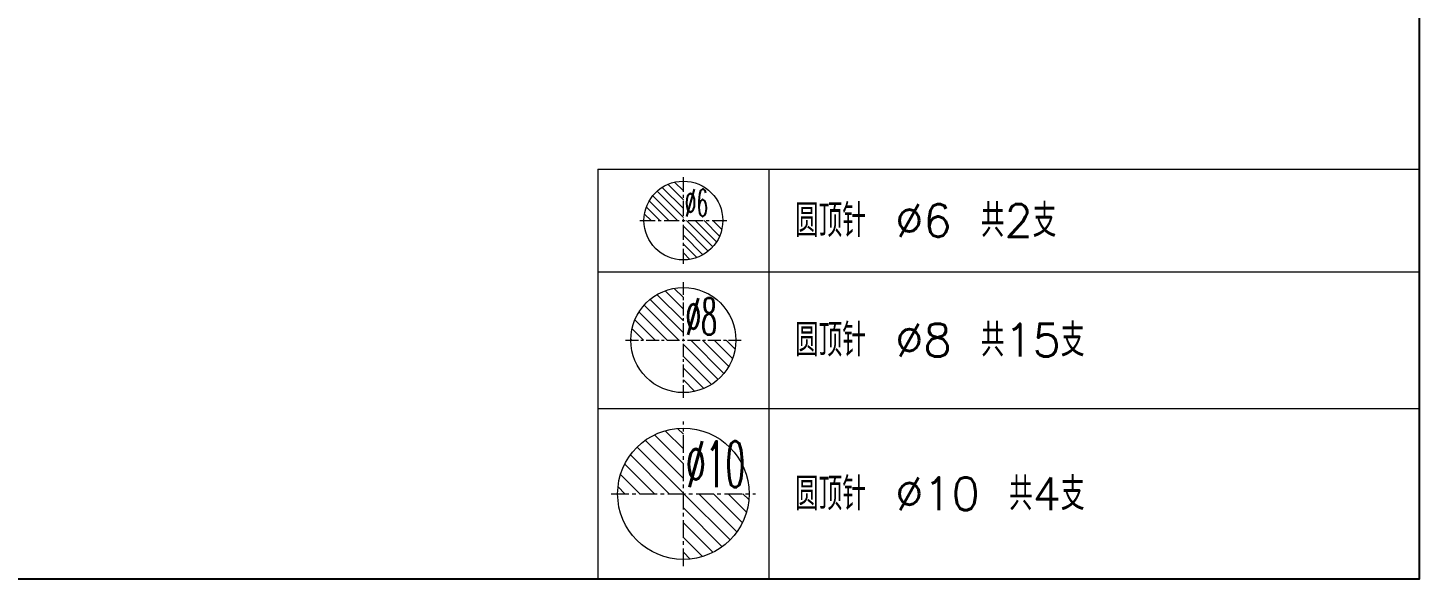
# Model space of a CAD drawing. Header units: millimetres. Extents: x 3400 to 4389, y -3437 to -1630.
# Drawn here: x 4062.3 to 4380, y -2475 to -2349.1 of the extents above; entities that cross this region are included whole.
import ezdxf
from ezdxf.enums import TextEntityAlignment as Align

# ---------------------------------------------------------------- set-up
doc = ezdxf.new("R2010")
doc.units = ezdxf.units.MM
doc.header["$LTSCALE"] = 16.335
doc.linetypes.add('CENTER', pattern=[0.6, 0.375, -0.075, 0.075, -0.075])
doc.layers.get('0').update_dxf_attribs({"linetype": 'CONTINUOUS'})
doc.layers.add('epin', color=13, linetype='CONTINUOUS', lineweight=9)
doc.styles.add('TXT', font='txt.shx', dxfattribs={"bigfont": 'gbcbig.shx'})
doc.styles.add('TXT05', font='txt.shx', dxfattribs={"width": 0.5, "bigfont": 'gbcbig.shx'})

# ---------------------------------------------------------------- blocks, each defined once
blk = doc.blocks.new('epin_ejp_6')
at = {"layer": 'epin'}
h = blk.add_hatch(dxfattribs=at)
h.set_pattern_fill('_ANSI31', color=123, scale=0.15, angle=90, style=0)
h.set_pattern_definition([(135, (-3821.95605, -37.62943), (-0.336759605, -0.336759605), [])])
h.paths.add_polyline_path([(0, 3, 0.4142136), (-3, 0), (0, 0)])
h.paths.add_polyline_path([(3, 0), (0, 0), (0, -3, 0.4142136)])
at = {"layer": 'epin', "color": 1, "linetype": 'CENTER', "ltscale": 0.186593}
for p, q in [((0, -3.3), (0, 3.3)), ((-3.3, 0), (3.3, 0))]:
    blk.add_line(p, q, dxfattribs=at)
at = {"layer": 'epin'}
blk.add_circle((0, 0), 3, dxfattribs=at)
at = {"layer": 'epin', "color": 6, "style": 'TXT05', "width": 0.5}
blk.add_text('%%c6', height=2.1, dxfattribs=at).set_placement((0.995, 1.35), align=Align.MIDDLE)
blk = doc.blocks.new('epin_ejp_8')
at = {"layer": 'epin', "ltscale": 0.5}
h = blk.add_hatch(dxfattribs=at)
h.set_pattern_fill('_ANSI31', color=123, scale=0.2, angle=90, style=0)
h.set_pattern_definition([(135, (-3069.6252, 813.4417), (-0.4490128, -0.4490128), [])])
h.paths.add_polyline_path([(0, 4, 0.414214), (-4, 0), (0, 0)])
h.paths.add_polyline_path([(4, 0), (0, 0), (0, -4, 0.414214)])
at = {"layer": 'epin', "color": 1, "linetype": 'CENTER', "ltscale": 0.16}
for p, q in [((0, -4.4), (0, 4.4)), ((-4.4, 0), (4.4, 0))]:
    blk.add_line(p, q, dxfattribs=at)
at = {"layer": 'epin', "ltscale": 0.5}
blk.add_circle((0, 0), 4, dxfattribs=at)
at = {"layer": 'epin', "color": 6, "ltscale": 0.5, "style": 'TXT05', "width": 0.5}
blk.add_text('%%c8', height=2.8, dxfattribs=at).set_placement((0.16, 0.4))
blk = doc.blocks.new('epin_ejp_10')
at = {"layer": 'epin'}
h = blk.add_hatch(dxfattribs=at)
h.set_pattern_fill('_ANSI31', color=123, scale=0.25, angle=90, style=0)
h.set_pattern_definition([(135, (-1645.23396, 6741.0989), (-0.56126601, -0.56126601), [])])
h.paths.add_polyline_path([(0, 5, 0.414214), (-5, 0), (0, 0)])
h.paths.add_polyline_path([(5, 0), (0, 0), (0, -5, 0.414214)])
at = {"layer": 'epin', "color": 1, "linetype": 'CENTER', "ltscale": 0.219913}
for p, q in [((0, -5.5), (0, 5.5)), ((-5.5, 0), (5.5, 0))]:
    blk.add_line(p, q, dxfattribs=at)
at = {"layer": 'epin'}
blk.add_circle((0, 0), 5, dxfattribs=at)
at = {"layer": 'epin', "color": 6, "style": 'TXT05', "width": 0.5}
blk.add_text('%%c10', height=3.5, dxfattribs=at).set_placement((0.2, 0.5))

msp = doc.modelspace()

# ---------------------------------------------------------------- linework, layer by layer
msp.add_lwpolyline([(3442.701, -1630.016), (4379.962, -1630.016), (4379.962, -2475.003), (3442.701, -2475.003)], close=True)
at = {"layer": 'epin', "color": 13}
for p, q in [((4192.462, -2381.403), (4379.962, -2381.403)), ((4192.462, -2381.403), (4192.462, -2475.003)), ((4231.462, -2381.403), (4231.462, -2475.003)), ((4379.962, -2381.403), (4379.962, -2475.003)), ((4192.462, -2404.803), (4379.962, -2404.803)), ((4192.462, -2436.003), (4379.962, -2436.003)), ((4192.462, -2475.003), (4379.962, -2475.003))]:
    msp.add_line(p, q, dxfattribs=at)

# ---------------------------------------------------------------- block references
at = {"layer": 'epin', "xscale": 3, "yscale": 3, "zscale": 3}
for name, p in [('epin_ejp_6', (4211.962, -2393.103)), ('epin_ejp_8', (4211.962, -2420.403)), ('epin_ejp_10', (4211.962, -2455.503))]:
    msp.add_blockref(name, p, dxfattribs=at)

# ---------------------------------------------------------------- texts
at = {"layer": 'epin', "color": 6, "style": 'TXT'}
for s, p in [('圆顶针 %%c6 共2支', (4237.462, -2396.853)), ('圆顶针 %%c8 共15支', (4237.462, -2424.153)), ('圆顶针 %%c10 共4支', (4237.462, -2459.253))]:
    msp.add_text(s, height=7.5, dxfattribs=at).set_placement(p)

doc.saveas('drawing.dxf')
